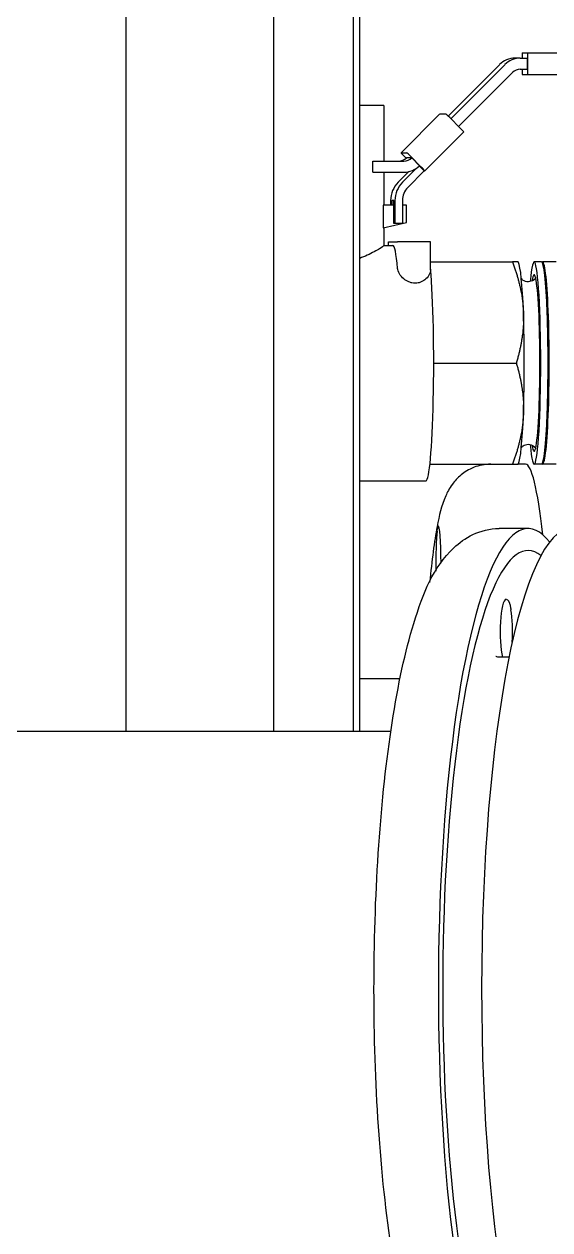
# Model space of a CAD drawing. Header units: millimetres. Extents: x 0 to 100323, y 0 to 59400.
# Drawn here: x 23292.9 to 23435.9, y 45104.8 to 45432.7 of the extents above; entities that cross this region are included whole.
import ezdxf

# ---------------------------------------------------------------- set-up
doc = ezdxf.new("R2010")
doc.units = ezdxf.units.MM
doc.header["$LTSCALE"] = 100
doc.layers.add('Visible', color=7, linetype='Continuous', lineweight=25)

msp = doc.modelspace()

# ---------------------------------------------------------------- linework, layer by layer
at = {"layer": 'Visible'}
for p, q in [((23320.64, 45240.38), (23320.64, 45640.53)), ((23360.85, 45240.38), (23360.85, 45640.53)), ((23382.5, 45240.38), (23382.5, 45640.53)), ((23384.2, 45240.38), (23384.2, 45640.53)), ((23428.45, 45424.93), (23429.88, 45424.93)), ((23429.88, 45424.93), (23561.13, 45424.93)), ((23408.27, 45407.7), (23422.22, 45421.67)), ((23408.99, 45406.98), (23423.66, 45421.67)), ((23427.89, 45423.43), (23426.45, 45423.43)), ((23427.89, 45423.43), (23429.88, 45423.43)), ((23429.88, 45420.43), (23429.88, 45423.43)), ((23429.98, 45420.43), (23429.98, 45423.43)), ((23411.11, 45404.86), (23425.77, 45419.55)), ((23427.89, 45420.43), (23429.88, 45420.43)), ((23429.88, 45418.93), (23428.45, 45418.93)), ((23561.13, 45418.93), (23429.88, 45418.93)), ((23390.8, 45410.53), (23384.2, 45410.53)), ((23390.8, 45410.53), (23390.8, 45395.43)), ((23406.04, 45408.33), (23395.46, 45397.72)), ((23406.05, 45408.33), (23407.55, 45408.33)), ((23411.53, 45404.44), (23408.71, 45407.27)), ((23412.49, 45403.38), (23401.91, 45392.77)), ((23387.74, 45392.43), (23387.74, 45395.43)), ((23387.74, 45395.43), (23396.23, 45395.43)), ((23395.46, 45397.72), (23396.97, 45397.72)), ((23396.42, 45396.66), (23396.84, 45396.24)), ((23398.35, 45396.31), (23396.91, 45396.31)), ((23398.12, 45396.66), (23400.95, 45393.83)), ((23400.46, 45394.19), (23398.35, 45396.31)), ((23387.74, 45392.43), (23396.23, 45392.43)), ((23390.8, 45392.43), (23390.8, 45383.43)), ((23397.55, 45392.58), (23394.67, 45389.69)), ((23399.66, 45393.51), (23395.85, 45389.69)), ((23401.74, 45392.77), (23397.26, 45388.28)), ((23400.4, 45394.12), (23401.74, 45392.77)), ((23401.74, 45392.77), (23401.91, 45392.77)), ((23393.51, 45383.43), (23390.57, 45383.43)), ((23390.57, 45383.43), (23390.57, 45377.32)), ((23392.62, 45384.74), (23392.62, 45383.43)), ((23392.92, 45384.74), (23392.92, 45383.43)), ((23393.51, 45384.74), (23392.92, 45384.74)), ((23393.51, 45378.5), (23393.51, 45384.74)), ((23393.8, 45384.74), (23393.8, 45378.5)), ((23395.8, 45384.74), (23395.8, 45378.5)), ((23396.92, 45383.43), (23395.8, 45383.43)), ((23396.92, 45378.75), (23396.92, 45383.43)), ((23390.57, 45377.32), (23396.92, 45378.75)), ((23393.8, 45378.5), (23393.51, 45378.5)), ((23395.8, 45378.5), (23393.8, 45378.5)), ((23390.8, 45377.37), (23390.8, 45372.51)), ((23390.8, 45372.53), (23393.26, 45372.53)), ((23392.01, 45373.53), (23392, 45373.53)), ((23392, 45372.53), (23392, 45373.53)), ((23392.01, 45373.53), (23394.5, 45373.53)), ((23403.49, 45373.53), (23394.5, 45373.53)), ((23403.49, 45366.06), (23403.49, 45373.53)), ((23403.49, 45368.03), (23425.77, 45368.03)), ((23427.39, 45367.85), (23427.29, 45368.03)), ((23433.65, 45368.03), (23431.65, 45368.03)), ((23433.8, 45367.94), (23433.83, 45367.97)), ((23437.64, 45368.03), (23433.95, 45368.03)), ((23428.35, 45363.31), (23428.17, 45363.49)), ((23431.41, 45363.08), (23432.09, 45363.58)), ((23404.33, 45340.53), (23426.81, 45340.53)), ((23428.35, 45317.75), (23428.17, 45317.57)), ((23431.41, 45317.98), (23432.09, 45317.48)), ((23403.31, 45313.03), (23425.77, 45313.03)), ((23427.39, 45313.21), (23427.29, 45313.03)), ((23429.33, 45313.03), (23427.29, 45313.03)), ((23433.65, 45313.03), (23431.65, 45313.03)), ((23433.8, 45313.12), (23433.83, 45313.09)), ((23437.64, 45313.03), (23433.95, 45313.03)), ((23384.2, 45308.53), (23402.24, 45308.53)), ((23429.99, 45295.53), (23422.14, 45295.53)), ((23424.83, 45260.53), (23422.14, 45260.53)), ((23395.16, 45254.68), (23384.2, 45254.68)), ((23392.67, 45240.38), (23250.74, 45240.38))]:
    msp.add_line(p, q, dxfattribs=at)
for centre, major_axis, ratio, start_param, end_param in [((23428.45, 45423.43), (0, 1.5), 0.065414, 0, 1.570796), ((23429.88, 45423.43), (0, 1.5), 0.065414, 4.712389, 6.283185), ((23426.45, 45417.43), (0, 6), 0.997858, 0, 0.785398), ((23427.89, 45417.43), (0, 6), 0.997858, 0, 0.785398), ((23427.89, 45417.43), (0, 3), 0.997858, 0, 0.785398), ((23428.45, 45420.43), (0, -1.5), 0.065414, 4.712389, 6.283185), ((23429.88, 45420.43), (0, -1.5), 0.065414, 0, 1.570796), ((23407.1, 45407.27), (-1.06, 1.06), 0.046255, 6.236864, 6.283185), ((23408.61, 45407.27), (-1.06, 1.06), 0.046255, 4.666068, 6.236864), ((23411.43, 45404.44), (1.06, -1.06), 0.046255, 0, 1.524475), ((23394.79, 45398.43), (0, -3), 0.997858, 0, 0.785398), ((23396.52, 45396.66), (-1.06, 1.06), 0.046255, 6.236864, 7.807661), ((23396.23, 45398.43), (0, -3), 0.997858, 0, 0.785398), ((23398.03, 45396.66), (-1.06, 1.06), 0.046255, 4.666068, 6.236864), ((23396.23, 45398.43), (0, -6), 0.997858, 0, 0.785398), ((23400.85, 45393.83), (1.06, -1.06), 0.046255, 6.236864, 7.807661), ((23399.61, 45384.74), (0, -7), 0.997858, 3.926991, 4.712389), ((23400.79, 45384.74), (0, -7), 0.997858, 3.926991, 4.712389), ((23400.79, 45384.74), (0, -5), 0.997858, 3.926991, 4.712389), ((23393.26, 45340.53), (0, 32), 0.065414, 5.647474, 6.283185), ((23431.65, 45340.53), (0, -27.5), 0.065414, 5.650076, 10.057887), ((23433.95, 45340.53), (0, 27.5), 0.065414, 3.075991, 6.348787), ((23402.24, 45340.53), (0, -32), 0.065414, 0, 2.500147), ((23427.18, 45340.53), (0, 27.5), 0.065414, 5.235988, 6.169396), ((23431.65, 45340.53), (0, -24), 0.065414, 5.910473, 9.79749), ((23433.65, 45340.53), (0, -27.5), 0.065414, 0, 3.141593), ((23427.18, 45340.53), (0, -27.5), 0.065414, 1.047198, 2.094395), ((23427.18, 45340.53), (0, -27.5), 0.065414, 0.113789, 1.047198), ((23429.33, 45170.53), (0, 142.5), 0.065414, 5.757924, 6.283185), ((23429.99, 45170.53), (0, -125), 0.195122, 2.897917, 6.526861), ((23405.62, 45285.44), (0, 10.75), 0.065414, 4.779146, 6.349847), ((23405.62, 45285.44), (0, 10.75), 0.065414, 0.517638, 1.707532), ((23429.99, 45170.53), (0, -119), 0.195122, 2.989553, 6.435225), ((23441.75, 45170.53), (0, -125), 0.195122, 3.141593, 6.283185), ((23424.09, 45267.54), (0, 8.75), 0.195122, 0.040925, 2.499493), ((23424.09, 45267.54), (0, -8.75), 0.195122, 1.23626, 2.315269)]:
    msp.add_ellipse(centre, major_axis=major_axis, ratio=ratio, start_param=start_param, end_param=end_param, dxfattribs=at)
for points, knots in [([(23390.8, 45372.51), (23390.8, 45372.49), (23390.79, 45372.47), (23390.65, 45372.31), (23390.25, 45372.03), (23388.81, 45371.14), (23387.66, 45370.5), (23385.6, 45369.55), (23384.93, 45369.26), (23384.2, 45368.98)], [-19.490692, -19.490692, -19.490692, -19.490692, -19.376123, -19.376123, -18.821894, -18.821894, -18.144076, -18.144076, -17.851959, -17.851959, -17.851959, -17.851959]), ([(23403.49, 45366.06), (23403.49, 45365.67), (23403.4, 45365.24), (23402.99, 45364.33), (23402.64, 45363.84), (23401.87, 45363.11), (23401.43, 45362.81), (23400.68, 45362.48), (23400.41, 45362.4), (23399.85, 45362.28), (23399.57, 45362.25), (23399.28, 45362.25), (23399, 45362.25), (23398.71, 45362.28), (23398.14, 45362.4), (23397.86, 45362.48), (23397.07, 45362.81), (23396.59, 45363.11), (23395.72, 45363.84), (23395.3, 45364.33), (23394.71, 45365.32), (23394.54, 45365.83), (23394.5, 45366.28)], [-0.758731, -0.758731, -0.758731, -0.758731, -0.56861, -0.56861, -0.342144, -0.342144, -0.171072, -0.171072, -0.085536, -0.085536, 0, 0, 0, 0.085536, 0.085536, 0.171072, 0.171072, 0.342144, 0.342144, 0.56861, 0.56861, 0.795076, 0.795076, 0.795076, 0.795076]), ([(23431.41, 45363.08), (23431.27, 45362.98), (23431.09, 45362.87), (23430.64, 45362.7), (23430.37, 45362.64), (23429.82, 45362.62), (23429.54, 45362.66), (23429.06, 45362.81), (23428.87, 45362.91), (23428.55, 45363.12), (23428.44, 45363.22), (23428.35, 45363.31)], [3.0941579, 3.0941579, 3.0941579, 3.0941579, 3.1167652, 3.1167652, 3.1393725, 3.1393725, 3.1619797, 3.1619797, 3.184587, 3.184587, 3.2071943, 3.2071943, 3.2071943, 3.2071943]), ([(23428.35, 45317.75), (23428.44, 45317.84), (23428.55, 45317.94), (23428.87, 45318.14), (23429.06, 45318.25), (23429.54, 45318.4), (23429.82, 45318.44), (23430.37, 45318.42), (23430.64, 45318.36), (23431.09, 45318.19), (23431.27, 45318.08), (23431.41, 45317.98)], [6.2175837, 6.2175837, 6.2175837, 6.2175837, 6.240191, 6.240191, 6.2627982, 6.2627982, 6.2854055, 6.2854055, 6.3080128, 6.3080128, 6.33062, 6.33062, 6.33062, 6.33062]), ([(23419.85, 45313.03), (23418.23, 45313.03), (23416.64, 45312.69), (23413.84, 45311.61), (23412.7, 45310.87), (23410.7, 45309.24), (23409.98, 45308.38), (23408.51, 45306.37), (23408.02, 45305.36), (23406.33, 45301.54), (23405.85, 45299.16), (23404.5, 45291.99), (23403.84, 45286.96), (23403.23, 45280.84)], [1.671346, 1.671346, 1.671346, 1.671346, 1.6966395, 1.6966395, 1.7245303, 1.7245303, 1.7601561, 1.7601561, 1.818919, 1.818919, 2.0043819, 2.0043819, 2.2518977, 2.2518977, 2.2518977, 2.2518977]), ([(23422.14, 45045.53), (23419.25, 45045.53), (23416.44, 45046.36), (23411.33, 45049.08), (23409.29, 45051.08), (23403.83, 45057.85), (23401.55, 45063.26), (23396.65, 45078.3), (23394.44, 45088.68), (23391.13, 45111.17), (23389.94, 45122.88), (23388.42, 45147.26), (23388.05, 45159.9), (23388.14, 45185.05), (23388.58, 45197.56), (23390.24, 45221.35), (23391.46, 45232.62), (23394.63, 45253.06), (23396.58, 45262.14), (23401.56, 45278.21), (23404.06, 45284.82), (23411.24, 45291.65), (23412.92, 45292.92), (23417.07, 45294.88), (23419.58, 45295.53), (23422.14, 45295.53)], [2.356194, 2.356194, 2.356194, 2.356194, 2.459919, 2.459919, 2.593327, 2.593327, 2.896186, 2.896186, 3.280128, 3.280128, 3.616148, 3.616148, 3.944101, 3.944101, 4.270476, 4.270476, 4.598821, 4.598821, 4.936004, 4.936004, 5.314081, 5.314081, 5.405934, 5.405934, 5.497787, 5.497787, 5.497787, 5.497787]), ([(23405.27, 45294.79), (23405.28, 45294.85), (23405.28, 45294.92), (23405.38, 45295.63), (23405.46, 45296.03), (23405.56, 45296.16), (23405.56, 45296.16), (23405.57, 45296.17)], [-3.2252988, -3.2252988, -3.2252988, -3.2252988, -3.177097, -3.177097, -2.688345, -2.688345, -2.659356, -2.659356, -2.659356, -2.659356]), ([(23424.02, 45276.28), (23424.09, 45276.29), (23424.16, 45276.29), (23424.33, 45276.23), (23424.43, 45276.16), (23424.57, 45276), (23424.62, 45275.93), (23424.7, 45275.81), (23424.72, 45275.77), (23424.75, 45275.7), (23424.77, 45275.68), (23424.79, 45275.63), (23424.8, 45275.61), (23424.82, 45275.56), (23424.84, 45275.53), (23424.87, 45275.45), (23424.89, 45275.39), (23425, 45275.08), (23425.08, 45274.79), (23425.22, 45274.16), (23425.29, 45273.83), (23425.35, 45273.47)], [-0.9276785, -0.9276785, -0.9276785, -0.9276785, -0.8250517, -0.8250517, -0.689407, -0.689407, -0.6136869, -0.6136869, -0.5771228, -0.5771228, -0.5566152, -0.5566152, -0.5391591, -0.5391591, -0.5182159, -0.5182159, -0.4796595, -0.4796595, -0.3176414, -0.3176414, -0.170104, -0.170104, -0.170104, -0.170104])]:
    msp.add_open_spline(points, degree=3, knots=knots, dxfattribs=at)
for points, weights in [([(23427.29, 45368.03), (23427.29, 45368.03), (23425.77, 45368.03)], [1.81288751249, 1.79103051657, 1.68820457608]), ([(23425.77, 45368.03), (23428.5, 45360.66), (23428.74, 45354.28)], [1.68820457608, 1.81878765449, 1.81878765449]), ([(23428.74, 45354.28), (23428.98, 45347.9), (23426.81, 45340.53)], [1.81878765449, 1.81878765449, 1.68820457608]), ([(23426.81, 45340.53), (23428.98, 45333.16), (23428.74, 45326.78)], [1.68820457608, 1.81878765449, 1.81878765449]), ([(23428.74, 45326.78), (23428.5, 45320.4), (23425.77, 45313.03)], [1.81878765449, 1.81878765449, 1.68820457608]), ([(23425.77, 45313.03), (23427.29, 45313.03), (23427.29, 45313.03)], [1.68820457608, 1.79103051657, 1.81288751249])]:
    msp.add_rational_spline(points, weights, degree=2, dxfattribs=at)
msp.add_open_spline([(23422.14, 45260.53), (23421.64, 45260.53), (23421.23, 45260.74), (23421.23, 45260.74)], degree=3, dxfattribs=at)

doc.saveas('drawing.dxf')
